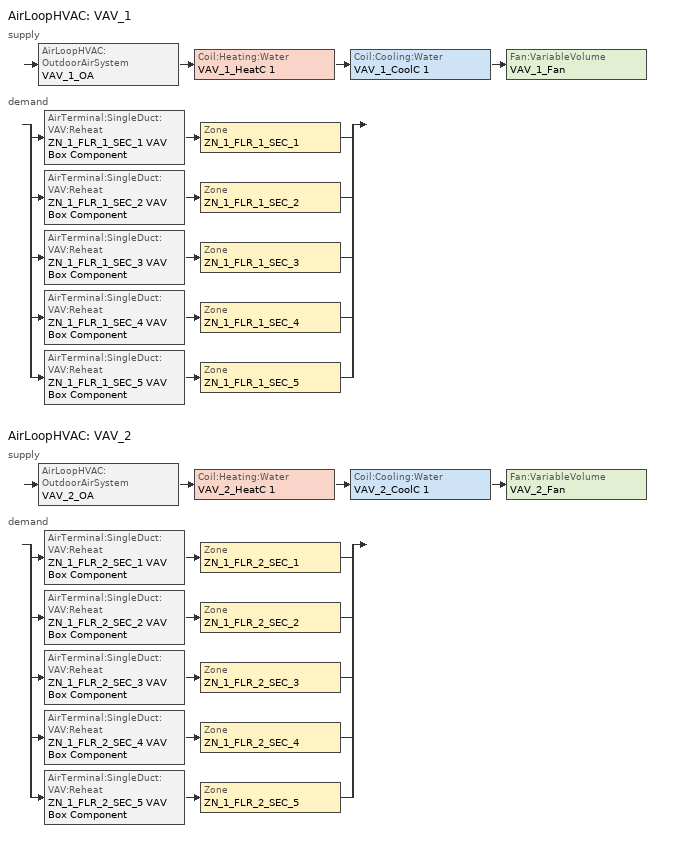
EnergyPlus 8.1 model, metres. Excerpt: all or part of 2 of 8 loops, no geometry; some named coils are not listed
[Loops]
AirLoopHVAC 'VAV_1'
 supply: AirLoopHVAC:OutdoorAirSystem 'VAV_1_OA' > Coil:Heating:Water 'VAV_1_HeatC 1' > Coil:Cooling:Water 'VAV_1_CoolC 1' > Fan:VariableVolume 'VAV_1_Fan'
 demand: split
  | AirTerminal:SingleDuct:VAV:Reheat 'ZN_1_FLR_1_SEC_1 VAV Box Component' > Zone 'ZN_1_FLR_1_SEC_1'
  | AirTerminal:SingleDuct:VAV:Reheat 'ZN_1_FLR_1_SEC_2 VAV Box Component' > Zone 'ZN_1_FLR_1_SEC_2'
  | AirTerminal:SingleDuct:VAV:Reheat 'ZN_1_FLR_1_SEC_3 VAV Box Component' > Zone 'ZN_1_FLR_1_SEC_3'
  | AirTerminal:SingleDuct:VAV:Reheat 'ZN_1_FLR_1_SEC_4 VAV Box Component' > Zone 'ZN_1_FLR_1_SEC_4'
  | AirTerminal:SingleDuct:VAV:Reheat 'ZN_1_FLR_1_SEC_5 VAV Box Component' > Zone 'ZN_1_FLR_1_SEC_5'
AirLoopHVAC 'VAV_2'
 supply: AirLoopHVAC:OutdoorAirSystem 'VAV_2_OA' > Coil:Heating:Water 'VAV_2_HeatC 1' > Coil:Cooling:Water 'VAV_2_CoolC 1' > Fan:VariableVolume 'VAV_2_Fan'
 demand: split
  | AirTerminal:SingleDuct:VAV:Reheat 'ZN_1_FLR_2_SEC_1 VAV Box Component' > Zone 'ZN_1_FLR_2_SEC_1'
  | AirTerminal:SingleDuct:VAV:Reheat 'ZN_1_FLR_2_SEC_2 VAV Box Component' > Zone 'ZN_1_FLR_2_SEC_2'
  | AirTerminal:SingleDuct:VAV:Reheat 'ZN_1_FLR_2_SEC_3 VAV Box Component' > Zone 'ZN_1_FLR_2_SEC_3'
  | AirTerminal:SingleDuct:VAV:Reheat 'ZN_1_FLR_2_SEC_4 VAV Box Component' > Zone 'ZN_1_FLR_2_SEC_4'
  | AirTerminal:SingleDuct:VAV:Reheat 'ZN_1_FLR_2_SEC_5 VAV Box Component' > Zone 'ZN_1_FLR_2_SEC_5'
[DesignSpecification:OutdoorAir] Outdoor Air Method=Flow/Area; Outdoor Air Flow per Person {m3/s-person}=0
Name | Outdoor Air Flow per Zone Floor Area {m3/s-m2}
SZ DSOA ZN_1_FLR_1_SEC_1; SZ DSOA ZN_1_FLR_2_SEC_1; SZ DSOA ZN_1_FLR_1_SEC_2; SZ DSOA ZN_1_FLR_2_SEC_2; SZ DSOA ZN_1_FLR_1_SEC_3; SZ DSOA ZN_1_FLR_2_SEC_3; SZ DSOA ZN_1_FLR_2_SEC_4; SZ DSOA ZN_1_FLR_1_SEC_5; SZ DSOA ZN_1_FLR_2_SEC_5 | 0.00043
SZ DSOA ZN_1_FLR_1_SEC_4 | 0.0016
[Sizing:Zone] Zone Cooling Design Supply Air Temperature Input Method=SupplyAirTemperature; Zone Cooling Design Supply Air Temperature {C}=12.8; Zone Heating Design Supply Air Temperature Input Method=SupplyAirTemperature; Zone Heating Design Supply Air Temperature {C}=40; Zone Cooling Design Supply Air Humidity Ratio {kgWater/kgDryAir}=0.0085; Zone Heating Design Supply Air Humidity Ratio {kgWater/kgDryAir}=0.008; Cooling Design Air Flow Method=DesignDay; Cooling Minimum Air Flow Fraction=0; Heating Design Air Flow Method=DesignDay; Heating Design Air Flow Rate {m3/s}=0
Name | Design Specification Outdoor Air Object
ZN_1_FLR_1_SEC_1 | SZ DSOA ZN_1_FLR_1_SEC_1
ZN_1_FLR_2_SEC_1 | SZ DSOA ZN_1_FLR_2_SEC_1
ZN_1_FLR_1_SEC_2 | SZ DSOA ZN_1_FLR_1_SEC_2
ZN_1_FLR_2_SEC_2 | SZ DSOA ZN_1_FLR_2_SEC_2
ZN_1_FLR_1_SEC_3 | SZ DSOA ZN_1_FLR_1_SEC_3
ZN_1_FLR_2_SEC_3 | SZ DSOA ZN_1_FLR_2_SEC_3
ZN_1_FLR_1_SEC_4 | SZ DSOA ZN_1_FLR_1_SEC_4
ZN_1_FLR_2_SEC_4 | SZ DSOA ZN_1_FLR_2_SEC_4
ZN_1_FLR_1_SEC_5 | SZ DSOA ZN_1_FLR_1_SEC_5
ZN_1_FLR_2_SEC_5 | SZ DSOA ZN_1_FLR_2_SEC_5
[Sizing:System] Type of Load to Size On=Sensible; Design Outdoor Air Flow Rate {m3/s}=autosize; Minimum System Air Flow Ratio=0.3; Preheat Design Temperature {C}=7; Preheat Design Humidity Ratio {kgWater/kgDryAir}=0.008; Precool Design Temperature {C}=12.8; Precool Design Humidity Ratio {kgWater/kgDryAir}=0.008; Central Cooling Design Supply Air Temperature {C}=12.8; Central Heating Design Supply Air Temperature {C}=12.8; Sizing Option=Coincident; 100% Outdoor Air in Cooling=No; 100% Outdoor Air in Heating=No; Central Cooling Design Supply Air Humidity Ratio {kgWater/kgDryAir}=0.0085; Central Heating Design Supply Air Humidity Ratio {kgWater/kgDryAir}=0.008; Cooling Design Air Flow Method=DesignDay; Cooling Design Air Flow Rate {m3/s}=0; Heating Design Air Flow Method=DesignDay; Heating Design Air Flow Rate {m3/s}=0; System Outdoor Air Method=ZoneSum
VAV_1; VAV_2
[ZoneControl:Thermostat] Control Type Schedule=Dual Zone Control Type Sched
Name | Zone or ZoneList | Control 1
ZN_1_FLR_1_SEC_1 Thermostat | ZN_1_FLR_1_SEC_1 | ZN_1_FLR_1_SEC_1 DualSPSched
ZN_1_FLR_2_SEC_1 Thermostat | ZN_1_FLR_2_SEC_1 | ZN_1_FLR_2_SEC_1 DualSPSched
ZN_1_FLR_1_SEC_2 Thermostat | ZN_1_FLR_1_SEC_2 | ZN_1_FLR_1_SEC_2 DualSPSched
ZN_1_FLR_2_SEC_2 Thermostat | ZN_1_FLR_2_SEC_2 | ZN_1_FLR_2_SEC_2 DualSPSched
ZN_1_FLR_1_SEC_3 Thermostat | ZN_1_FLR_1_SEC_3 | ZN_1_FLR_1_SEC_3 DualSPSched
ZN_1_FLR_2_SEC_3 Thermostat | ZN_1_FLR_2_SEC_3 | ZN_1_FLR_2_SEC_3 DualSPSched
ZN_1_FLR_1_SEC_4 Thermostat | ZN_1_FLR_1_SEC_4 | ZN_1_FLR_1_SEC_4 DualSPSched
ZN_1_FLR_2_SEC_4 Thermostat | ZN_1_FLR_2_SEC_4 | ZN_1_FLR_2_SEC_4 DualSPSched
ZN_1_FLR_1_SEC_5 Thermostat | ZN_1_FLR_1_SEC_5 | ZN_1_FLR_1_SEC_5 DualSPSched
ZN_1_FLR_2_SEC_5 Thermostat | ZN_1_FLR_2_SEC_5 | ZN_1_FLR_2_SEC_5 DualSPSched
[ThermostatSetpoint:DualSetpoint] Heating Setpoint Temperature Schedule=HTGSETP_SCH_Base_ExtendedHVAC
Name | Cooling Setpoint Temperature Schedule
ZN_1_FLR_1_SEC_1 DualSPSched; ZN_1_FLR_1_SEC_2 DualSPSched; ZN_1_FLR_1_SEC_3 DualSPSched; ZN_1_FLR_1_SEC_4 DualSPSched; ZN_1_FLR_1_SEC_5 DualSPSched | CLGSETP_SCH_Base_ExtendedHVAC
ZN_1_FLR_2_SEC_1 DualSPSched; ZN_1_FLR_2_SEC_2 DualSPSched; ZN_1_FLR_2_SEC_3 DualSPSched; ZN_1_FLR_2_SEC_4 DualSPSched; ZN_1_FLR_2_SEC_5 DualSPSched | CLGSETP_SCH_Base_ExtendedHVAC2
[AirTerminal:SingleDuct:VAV:Reheat] Availability Schedule=ALWAYS_ON; Zone Minimum Air Flow Input Method=Constant; Constant Minimum Air Flow Fraction=0.4; Maximum Hot Water or Steam Flow Rate {m3/s}=AUTOSIZE; Minimum Hot Water or Steam Flow Rate {m3/s}=0; Convergence Tolerance=0.001; Damper Heating Action=Normal
Name | Maximum Air Flow Rate {m3/s} | Reheat Coil
ZN_1_FLR_1_SEC_1 VAV Box Component | 1.97894 | ZN_1_FLR_1_SEC_1 VAV Box Reheat Coil
ZN_1_FLR_2_SEC_1 VAV Box Component | 6.09636 | ZN_1_FLR_2_SEC_1 VAV Box Reheat Coil
ZN_1_FLR_1_SEC_2 VAV Box Component | 2.43374 | ZN_1_FLR_1_SEC_2 VAV Box Reheat Coil
ZN_1_FLR_2_SEC_2 VAV Box Component | 6.21168 | ZN_1_FLR_2_SEC_2 VAV Box Reheat Coil
ZN_1_FLR_1_SEC_3 VAV Box Component | 1.53129 | ZN_1_FLR_1_SEC_3 VAV Box Reheat Coil
ZN_1_FLR_2_SEC_3 VAV Box Component | 4.6676 | ZN_1_FLR_2_SEC_3 VAV Box Reheat Coil
ZN_1_FLR_1_SEC_4 VAV Box Component | 3.28416 | ZN_1_FLR_1_SEC_4 VAV Box Reheat Coil
ZN_1_FLR_2_SEC_4 VAV Box Component | 6.2245 | ZN_1_FLR_2_SEC_4 VAV Box Reheat Coil
ZN_1_FLR_1_SEC_5 VAV Box Component | 7.92619 | ZN_1_FLR_1_SEC_5 VAV Box Reheat Coil
ZN_1_FLR_2_SEC_5 VAV Box Component | 26.83127 | ZN_1_FLR_2_SEC_5 VAV Box Reheat Coil
[Zone equipment]
ZN_1_FLR_1_SEC_1: ZN_1_FLR_1_SEC_1 VAV Box Component
ZN_1_FLR_2_SEC_1: ZN_1_FLR_2_SEC_1 VAV Box Component
ZN_1_FLR_1_SEC_2: ZN_1_FLR_1_SEC_2 VAV Box Component
ZN_1_FLR_2_SEC_2: ZN_1_FLR_2_SEC_2 VAV Box Component
ZN_1_FLR_1_SEC_3: ZN_1_FLR_1_SEC_3 VAV Box Component
ZN_1_FLR_2_SEC_3: ZN_1_FLR_2_SEC_3 VAV Box Component
ZN_1_FLR_1_SEC_4: ZN_1_FLR_1_SEC_4 VAV Box Component
ZN_1_FLR_2_SEC_4: ZN_1_FLR_2_SEC_4 VAV Box Component
ZN_1_FLR_1_SEC_5: ZN_1_FLR_1_SEC_5 Exhaust Fan, ZN_1_FLR_1_SEC_5 VAV Box Component
ZN_1_FLR_2_SEC_5: ZN_1_FLR_2_SEC_5 Exhaust Fan, ZN_1_FLR_2_SEC_5 VAV Box Component
[Fan:VariableVolume] Availability Schedule=HVACOperationSchd; Fan Total Efficiency=0.42; Pressure Rise {Pa}=1500; Fan Power Minimum Flow Rate Input Method=FixedFlowRate; Fan Power Minimum Air Flow Rate {m3/s}=0; Motor Efficiency=0.64; Motor In Airstream Fraction=0.25; Fan Power Coefficient 1=0.0704289; Fan Power Coefficient 2=0.38533; Fan Power Coefficient 3=-0.460864; Fan Power Coefficient 4=1.0092; Fan Power Coefficient 5=0
Name | Maximum Flow Rate {m3/s}
VAV_1_Fan | 14.65198
VAV_2_Fan | 44.26028
[Fan:ZoneExhaust] Availability Schedule=ExFanOperSchd; Fan Total Efficiency=0.45; Pressure Rise {Pa}=187.5; Maximum Flow Rate {m3/s}=1.06
ZN_1_FLR_1_SEC_5 Exhaust Fan; ZN_1_FLR_2_SEC_5 Exhaust Fan
[Coil:Cooling:Water] Availability Schedule=ALWAYS_ON; Design Water Flow Rate {m3/s}=autosize; Design Air Flow Rate {m3/s}=AUTOSIZE; Design Inlet Water Temperature {C}=AUTOSIZE; Design Inlet Air Temperature {C}=AUTOSIZE; Design Outlet Air Temperature {C}=AUTOSIZE; Design Inlet Air Humidity Ratio {kgWater/kgDryAir}=AUTOSIZE; Design Outlet Air Humidity Ratio {kgWater/kgDryAir}=AUTOSIZE; Type of Analysis=SimpleAnalysis; Heat Exchanger Configuration=CrossFlow
VAV_1_CoolC 1; VAV_2_CoolC 1
[Coil:Heating:Water] Availability Schedule=ALWAYS_ON; U-Factor Times Area Value {W/K}=AUTOSIZE; Maximum Water Flow Rate {m3/s}=AUTOSIZE; Performance Input Method=UFactorTimesAreaAndDesignWaterFlowRate
VAV_1_HeatC 1; VAV_2_HeatC 1
[Controller:WaterCoil] Control Variable=Temperature; Actuator Variable=Flow; Maximum Actuated Flow {m3/s}=AUTOSIZE; Minimum Actuated Flow {m3/s}=0
Name | Action | Controller Convergence Tolerance {deltaC}
VAV_1_HeatC 1_Controller; VAV_2_HeatC 1_Controller | Normal | 0.0001
VAV_1_CoolC 1_Controller; VAV_2_CoolC 1_Controller | Reverse | autosize
[Controller:OutdoorAir] Minimum Outdoor Air Flow Rate {m3/s}=AUTOSIZE; Maximum Outdoor Air Flow Rate {m3/s}=AUTOSIZE; Economizer Control Type=DifferentialDryBulb; Economizer Control Action Type=ModulateFlow; Economizer Maximum Limit Enthalpy {J/kg}=55824; Lockout Type=NoLockout; Minimum Limit Type=FixedMinimum; Minimum Outdoor Air Schedule=MinOA_Sched_Base; Minimum Fraction of Outdoor Air Schedule=MinOAFracSch_Base; Maximum Fraction of Outdoor Air Schedule=MaxOAFracSch_Adv; Control High Indoor Humidity Based on Outdoor Humidity Ratio=No
VAV_1_OA_Controller; VAV_2_OA_Controller
[AirLoopHVAC] Design Supply Air Flow Rate {m3/s}=AUTOSIZE
VAV_1; VAV_2
[AirLoopHVAC:ReturnPlenum]
Name | Zone
ZN_1_FLR_1_Return_Plenum | ZN_1_FLR_1_Plenum
ZN_1_FLR_2_Return_Plenum | ZN_1_FLR_2_Plenum
[EnergyManagementSystem:Sensor]
Name | Output:Variable or Output:Meter Index Key | Output:Variable or Output:Meter
VAV1_MA_Temp | VAV_1_OA-VAV_1_HeatC 1Node | System Node Temperature
VAV2_MA_Temp | VAV_2_OA-VAV_2_HeatC 1Node | System Node Temperature
VAV1_Sec1_Htg | ZN_1_FLR_1_SEC_1 VAV Box Reheat Coil | Heating Coil Heating Rate
VAV1_Sec2_Htg | ZN_1_FLR_1_SEC_2 VAV Box Reheat Coil | Heating Coil Heating Rate
VAV1_Sec3_Htg | ZN_1_FLR_1_SEC_3 VAV Box Reheat Coil | Heating Coil Heating Rate
VAV1_Sec4_Htg | ZN_1_FLR_1_SEC_4 VAV Box Reheat Coil | Heating Coil Heating Rate
VAV1_Sec5_Htg | ZN_1_FLR_1_SEC_5 VAV Box Reheat Coil | Heating Coil Heating Rate
VAV2_Sec1_Htg | ZN_1_FLR_2_SEC_1 VAV Box Reheat Coil | Heating Coil Heating Rate
VAV2_Sec2_Htg | ZN_1_FLR_2_SEC_2 VAV Box Reheat Coil | Heating Coil Heating Rate
VAV2_Sec3_Htg | ZN_1_FLR_2_SEC_3 VAV Box Reheat Coil | Heating Coil Heating Rate
VAV2_Sec4_Htg | ZN_1_FLR_2_SEC_4 VAV Box Reheat Coil | Heating Coil Heating Rate
VAV2_Sec5_Htg | ZN_1_FLR_2_SEC_5 VAV Box Reheat Coil | Heating Coil Heating Rate
[EnergyManagementSystem:Program]
LeakageHeat_Main: SET HW_Flow = 0; IF VAV1_Sec1_Htg > 0 || VAV1_Sec2_Htg > 0 || VAV1_Sec3_Htg > 0; SET HW_Flow = 1; ENDIF; IF VAV1_Sec4_Htg > 0 || VAV1_Sec5_Htg > 0; SET HW_Flow = 1; ENDIF; IF VAV2_Sec1_Htg > 0 || VAV2_Sec2_Htg > 0 || VAV2_Sec3_Htg > 0; SET HW_Flow = 1; ENDIF; IF VAV2_Sec4_Htg > 0 || VAV2_Sec5_Htg > 0; SET HW_Flow = 1; ENDIF; IF VAV3_Sec1_Htg > 0 || VAV3_Sec2_Htg > 0 || VAV3_Sec3_Htg > 0; SET HW_Flow = 1; ENDIF; IF VAV3_Sec4_Htg > 0 || VAV3_Sec5_Htg > 0 || VAV3_Sec7_Htg > 0; SET HW_Flow = 1; ENDIF; IF HW_Flow == 1; IF VAV1_MA_Temp < VAV1_CoolC_TempSP; SET VAV1_HeatC_TempSP = VAV1_CoolC_TempSP; ELSE; SET VAV1_HeatC_TempSP = VAV1_MA_Temp + 2; ENDIF; IF VAV2_MA_Temp < VAV2_CoolC_TempSP; SET VAV2_HeatC_TempSP = VAV2_CoolC_TempSP; ELSE; SET VAV2_HeatC_TempSP = VAV2_MA_Temp + 2; ENDIF; IF VAV3_MA_Temp < VAV3_CoolC_TempSP; SET VAV3_HeatC_TempSP = VAV3_CoolC_TempSP; ELSE; SET VAV3_HeatC_TempSP = VAV3_MA_Temp + 2; ENDIF; ELSE; SET VAV1_HeatC_TempSP = VAV1_CoolC_TempSP; SET VAV2_HeatC_TempSP = VAV2_CoolC_TempSP; SET VAV3_HeatC_TempSP = VAV3_CoolC_TempSP; ENDIF
PumpRunCtl2: IF CH2_Status==0; SET Chiller2PumpStatus = 0; SET Chiller2PumpFlow = 0; ELSE; SET Chiller2PumpStatus = 1; SET Chiller2PumpFlow = Chiller2PumpDesignFlow; ENDIF; IF B2_Status==0; SET Boiler2PumpStatus=0; SET Boiler2PumpFlow=0; ELSE; SET Boiler2PumpStatus = 1; SET Boiler2PumpFlow = Boiler2PumpDesignFlow; ENDIF; IF CH1_Status>0; SET Pump_Sch_Actuator2 = 1; ELSE; SET Pump_Sch_Actuator2= 0; ENDIF
DR_Ltg: IF CPP_Event_Sensor==1; SET  Ltg_Reset = LtgSch_Sensor * 0.9; Else; SET Ltg_Reset = Null; Endif
[EnergyManagementSystem:ProgramCallingManager]
DR_Post_Process_Manager: EndOfSystemTimestepAfterHVACReporting; DR_Post_Process
LeakageHeat_Manager: AfterPredictorAfterHVACManagers; LeakageHeat_Main
PumpRunCtl_Manager: InsideHVACSystemIterationLoop; PumpRunCtl
PumpRunCtl_Manager_New: InsideHVACSystemIterationLoop; PumpRunCtl2
DR_ManagerSetPoint: BeginTimestepBeforePredictor; SetPointChanges
DR_ManagerDutyCycle: BeginTimestepBeforePredictor; DutyCycle; DutyCycleCount
DR_LtgManager: BeginTimestepBeforePredictor; DR_Ltg
[EnergyManagementSystem:OutputVariable] Type of Data in Variable=Averaged; Update Frequency=SystemTimestep
Name | EMS Variable | EMS Program or Subroutine
DR_Demand | DR_Demand | DR_Post_Process
DR_FullDay | DR_FullDay | DR_Post_Process
CPP_Event_Sensor | CPP_Event_Sensor | SetPointChanges
Cool_Tstat | Cool_Tstat | SetPointChanges
DemandKW | DemandKW | SetPointChanges
Cool_Tstat1 | Cool_Tstat1 | DutyCycle
Cool_Tstat2 | Cool_Tstat2 | DutyCycle
Cool_Tstat3 | Cool_Tstat3 | DutyCycle
DutyCycleNumber | DutyCycleNumActuator | DutyCycleCount
[EnergyManagementSystem:Actuator]
Name | Actuated Component Unique | Actuated Component Type | Actuated Component Control Type
Cool_Tstat1; Cool_Tstat | CLGSETP_SCH_Base_ExtendedHVAC | Schedule:Compact | Schedule Value
DutyCycleNumActuator | DutyCycleTimestepCount | Schedule:Constant | Schedule Value
Cool_Tstat2 | CLGSETP_SCH_Base_ExtendedHVAC2 | Schedule:Compact | Schedule Value
Cool_Tstat3 | CLGSETP_SCH_Base_ExtendedHVAC3 | Schedule:Compact | Schedule Value
VAV1_HeatC_TempSP | VAV_1_HeatC 1-VAV_1_CoolC 1Node | System Node Setpoint | Temperature Setpoint
VAV2_HeatC_TempSP | VAV_2_HeatC 1-VAV_2_CoolC 1Node | System Node Setpoint | Temperature Setpoint
Pump_Sch_Actuator | PumpOperationSchd | Schedule:Compact | Schedule Value
Pump_Sch_Actuator2 | PumpOperationSchd2 | Schedule:Compact | Schedule Value
Pump_Sch_Actuator3 | PumpOperationSchd3 | Schedule:Compact | Schedule Value
Ltg_Reset | BLDG_LIGHT_SCH_Base | Schedule:Compact | Schedule Value
[EnergyManagementSystem:GlobalVariable]
MaxDemand
DutyCycleLength
[EnergyManagementSystem:TrendVariable]
DutyCycleTrend: EMS Variable=DutyCycleNumSensor; Number of Timesteps to be Logged=3
[AvailabilityManager:NightCycle] Applicability Schedule=ALWAYS_ON; Fan Schedule=HVACOperationSchd; Control Type=CycleOnAny; Thermostat Tolerance {deltaC}=1; Cycling Run Time {s}=1800
VAV_1 Availability Manager; VAV_2 Availability Manager; VAV_3 Availability Manager
[SetpointManager:Scheduled] Control Variable=Temperature; Schedule=Fixed-Supply-Air-Temp-Sch
Name | Setpoint Node or NodeList
VAV_1 SAT setpoint | VAV_1 Supply Equipment Outlet Node
VAV_2 SAT setpoint | VAV_2 Supply Equipment Outlet Node
[SetpointManager:MixedAir] Control Variable=Temperature
Name | Setpoint Node or NodeList
VAV_1_HeatC 1 SAT Manager | VAV_1_HeatC 1-VAV_1_CoolC 1Node
VAV_1_CoolC 1 SAT Manager | VAV_1_CoolC 1-VAV_1_FanNode
VAV_1_OAMixed Air Temp Manager | VAV_1_OA-VAV_1_HeatC 1Node
VAV_2_HeatC 1 SAT Manager | VAV_2_HeatC 1-VAV_2_CoolC 1Node
VAV_2_CoolC 1 SAT Manager | VAV_2_CoolC 1-VAV_2_FanNode
VAV_2_OAMixed Air Temp Manager | VAV_2_OA-VAV_2_HeatC 1Node
[ElectricLoadCenter:Transformer]
Transformer 1: Availability Schedule=ALWAYS_ON; Transformer Usage=PowerInFromGrid; Rated Capacity {VA}=300000; Phase=3; Conductor Material=Aluminum; Full Load Temperature Rise {C}=150; Fraction of Eddy Current Losses=0.1; Performance Input Method=NominalEfficiency; Nameplate Efficiency=0.95; Per Unit Load for Nameplate Efficiency=0.35; Reference Temperature for Nameplate Efficiency {C}=75; Consider Transformer Loss for Utility Cost=Yes; Meter 1=InteriorEquipment:Electricity
[FaultModel:TemperatureSensorOffset:OutdoorAir] Availability Schedule=ALWAYS_ON; Temperature Sensor Offset {deltaC}=3
Name | Controller Object
VAV1 OA Sensor Bias | VAV_1_OA_Controller
VAV2 OA Sensor Bias | VAV_2_OA_Controller
[FaultModel:TemperatureSensorOffset:ReturnAir] Availability Schedule=ALWAYS_ON; Temperature Sensor Offset {deltaC}=-3
Name | Controller Object
VAV1 RA Sensor Bias | VAV_1_OA_Controller
VAV2 RA Sensor Bias | VAV_2_OA_Controller
[UtilityCost:Tariff]
Name | Output Meter | Conversion Factor Choice | Time of Use Period Schedule | Season Schedule | Demand Window Length | Monthly Charge or Variable | Group
VirginiaElec_GS-3LargeOnPeak | Electricity:Facility | kWh | VirginiaElectTOUSched | VirginiaElectSeasonSched | HalfHour | 119.8 | Comm Elect
VirginiaElec_GS-2MediumDemand; VirginiaElec_GS-1SmallGenServ | Electricity:Facility | kWh |  | VirginiaElectSeasonSched | HalfHour | 11.47 | Comm Elect
VA_EIAMonthlyRateGas | Gas:Facility | MCF |  |  |  | 0 | Comm Gas
[UtilityCost:Qualify] Variable=TotalDemand; Season=Annual; Threshold Test=Count
Name | Tariff | Qualify Type | Threshold Value or Variable | Number of Months
MinDemand500kw | VirginiaElec_GS-3LargeOnPeak | Minimum | 500 | 12
MaxDemand500kw | VirginiaElec_GS-2MediumDemand | Maximum | 500 | 1
MinDemand30kw | VirginiaElec_GS-2MediumDemand | Minimum | 30 | 12
MaxDemand30kw | VirginiaElec_GS-1SmallGenServ | Maximum | 30 | 1
[UtilityCost:Charge:Simple] Tariff=VirginiaElec_GS-3LargeOnPeak; Season=Annual
Name | Source Variable | Category Variable | Cost per Unit Value or Variable
AnnualOn-PeakEnergyCharge | PeakEnergy | EnergyCharges | 0.004
AnnualOffPeakEnergyCharge | OffPeakEnergy | EnergyCharges | 0.0027
AnnualAllDayAEnergyCharge | totalEnergy | EnergyCharges | 0.0176
AnnualAllDayBEnergyCharge | totalEnergy | EnergyCharges | 0.0014
AnnualDistributionDemandCharge | totalDemand | DemandCharges | 2.12
OnPeakElectSuppyDemandCharge | peakDemand | DemandCharges | 12.154
[Schedule:Compact]
MinOAFracSch_Base: Through: 12/31, For: Weekdays, Until: 05:00, 0.15, Until: 22:00, 0.15, Until: 24:00, 0.15, For: Saturday, Until: 05:00, 0.15, Until: 18:00, 0.15, Until: 24:00, 0.15, For: SummerDesignDay WinterDesignDay, Until: 05:00, 0.15, Until: 22:00, 0.15, Until: 24:00, 0.15, For: Sunday Holidays AllOtherDays, Until: 05:00, 0.15, Until: 18:00, 0.15, Until: 24:00, 0.15
MaxOAFracSch_Adv: Through: 12/31, For: AllDays, Until: 24:00, 0.95
HVACOperationSchd: Through: 12/31, For: Weekdays SummerDesignDay WinterDesignDay, Until: 05:00, 0, Until: 22:00, 1, Until: 24:00, 0, For: Saturday, Until: 05:00, 0, Until: 18:00, 1, Until: 24:00, 0, For: Sunday Holidays AllOtherDays, Until: 07:00, 0, Until: 18:00, 0, Until: 24:00, 0
ExFanOperSchd: Through: 12/31, For: Weekdays SummerDesignDay WinterDesignDay, Until: 05:00, 1, Until: 22:00, 1, Until: 24:00, 1, For: Saturday, Until: 05:00, 1, Until: 18:00, 1, Until: 24:00, 1, For: Sunday Holidays AllOtherDays, Until: 24:00, 1
HTGSETP_SCH_Base_ExtendedHVAC: Through: 12/31, For: Weekdays, Until: 05:00, 18.3, Until: 06:00, 19.3, Until: 07:00, 20.3, Until: 22:00, 21.7, Until: 24:00, 18.3, For: SummerDesignDay, Until: 24:00, 18.3, For: WinterDesignDay, Until: 05:00, 18.3, Until: 06:00, 19.3, Until: 07:00, 20.3, Until: 22:00, 21.7, Until: 24:00, 18.3, For: Saturday, Until: 05:00, 18.3, Until: 06:00, 19.3, Until:  07:00, 20.3, Until: 18:00, 21.7, Until: 24:00, 18.3, For: Sunday Holidays AllOtherDays, Until: 24:00, 18.3
CLGSETP_SCH_Base_ExtendedHVAC; CLGSETP_SCH_Base_ExtendedHVAC2: Through: 12/31, For: Weekdays, Until: 05:00, 26.7, Until: 06:00, 25.2, Until: 07:00, 23.9, Until: 22:00, 22.8, Until: 24:00, 26.7, For: Saturday, Until: 05:00, 26.7, Until: 06:00, 25.2, Until: 07:00, 23.9, Until: 18:00, 22.8, Until: 24:00, 26.7, For: SummerDesignDay, Until: 05:00, 26.7, Until: 06:00, 25.2, Until: 07:00, 23.9, Until: 22:00, 22.8, Until: 24:00, 26.7, For: WinterDesignDay, Until: 24:00, 26.7, For: Sunday Holidays AllOtherDays, Until: 24:00, 26.7
ALWAYS_ON; MinOA_Sched_Base: Through: 12/31, For: AllDays, Until: 24:00, 1
Dual Zone Control Type Sched: Through: 12/31, For: AllDays, Until: 24:00, 4
Fixed-Supply-Air-Temp-Sch: Through: 12/31, For: AllDays, Until: 24:00, 12.8
